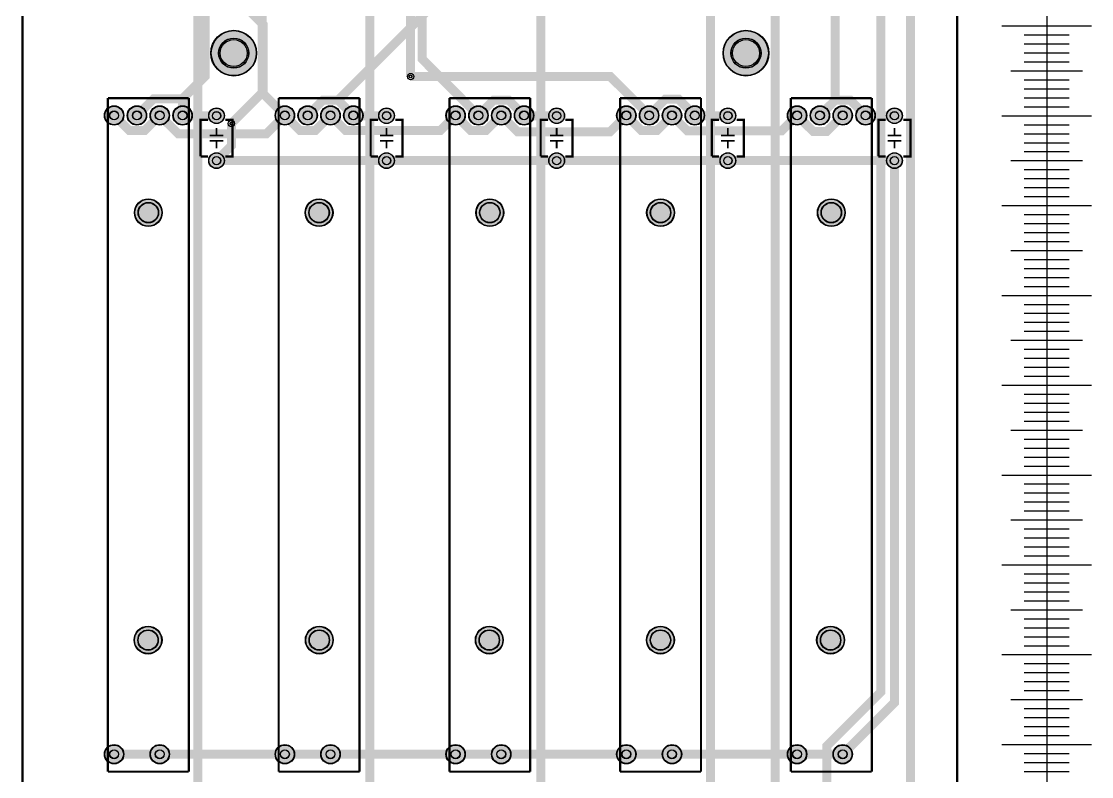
# Model space of a CAD drawing. Header units: millimetres. Extents: x 0 to 119, y -247 to 0.
# Drawn here: x -0.1 to 119, y -156.5 to -72.5 of the extents above; entities that cross this region are included whole.
import ezdxf

# ---------------------------------------------------------------- set-up
doc = ezdxf.new("R2010")
doc.units = ezdxf.units.MM
for name, color, linetype, true_color in [('BoardOutLine', 6, 'Continuous', 0xff00ff), ('BottomLayer', 5, 'Continuous', 0x0000ff), ('BottomSolderMaskLayer', 7, 'Continuous', 0xaa00ff), ('Hole', 7, 'Continuous', 0x222222), ('Multi-Layer', 7, 'Continuous', 0xc0c0c0), ('TopLayer', 1, 'Continuous', 0xff0000), ('TopSilkLayer', 7, 'Continuous', 0xad8b00), ('TopSolderMaskLayer', 7, 'Continuous', 0x800080)]:
    doc.layers.add(name, color=color, linetype=linetype, true_color=true_color)

msp = doc.modelspace()

# ---------------------------------------------------------------- hatches: boundary and pattern name
at = {"layer": 'BottomSolderMaskLayer'}
for points in [[(20.95, -76, 1), (26.05, -76, 1)], [(77.95, -76, 1), (83.05, -76, 1)], [(9.11, -82.94, 1), (11.27, -82.94, 1)], [(11.65, -82.94, 1), (13.81, -82.94, 1)], [(14.19, -82.94, 1), (16.35, -82.94, 1)], [(16.73, -82.94, 1), (18.89, -82.94, 1)], [(20.71, -82.97, 1), (22.47, -82.97, 1)], [(28.11, -82.94, 1), (30.27, -82.94, 1)], [(30.65, -82.94, 1), (32.81, -82.94, 1)], [(33.19, -82.94, 1), (35.35, -82.94, 1)], [(35.73, -82.94, 1), (37.89, -82.94, 1)], [(39.64, -82.97, 1), (41.39, -82.97, 1)], [(47.11, -82.94, 1), (49.27, -82.94, 1)], [(49.65, -82.94, 1), (51.81, -82.94, 1)], [(52.19, -82.94, 1), (54.35, -82.94, 1)], [(54.73, -82.94, 1), (56.89, -82.94, 1)], [(58.56, -82.97, 1), (60.31, -82.97, 1)], [(66.11, -82.94, 1), (68.27, -82.94, 1)], [(68.65, -82.94, 1), (70.81, -82.94, 1)], [(71.19, -82.94, 1), (73.35, -82.94, 1)], [(73.73, -82.94, 1), (75.89, -82.94, 1)], [(77.61, -82.97, 1), (79.36, -82.97, 1)], [(85.11, -82.94, 1), (87.27, -82.94, 1)], [(87.65, -82.94, 1), (89.81, -82.94, 1)], [(90.19, -82.94, 1), (92.35, -82.94, 1)], [(92.73, -82.94, 1), (94.89, -82.94, 1)], [(96.15, -82.97, 1), (97.9, -82.97, 1)], [(20.71, -87.97, 1), (22.47, -87.97, 1)], [(39.64, -87.97, 1), (41.39, -87.97, 1)], [(58.56, -87.97, 1), (60.31, -87.97, 1)], [(77.61, -87.97, 1), (79.36, -87.97, 1)], [(96.15, -87.97, 1), (97.9, -87.97, 1)], [(12.45, -93.76, 1), (15.55, -93.76, 1)], [(31.45, -93.76, 1), (34.55, -93.76, 1)], [(50.45, -93.76, 1), (53.55, -93.76, 1)], [(69.45, -93.76, 1), (72.55, -93.76, 1)], [(88.45, -93.76, 1), (91.55, -93.76, 1)], [(12.42, -141.35, 1), (15.52, -141.35, 1)], [(31.47, -141.35, 1), (34.57, -141.35, 1)], [(50.39, -141.35, 1), (53.49, -141.35, 1)], [(69.44, -141.35, 1), (72.54, -141.35, 1)], [(88.37, -141.35, 1), (91.47, -141.35, 1)], [(9.11, -154.06, 1), (11.27, -154.06, 1)], [(14.19, -154.06, 1), (16.35, -154.06, 1)], [(28.11, -154.06, 1), (30.27, -154.06, 1)], [(33.19, -154.06, 1), (35.35, -154.06, 1)], [(47.11, -154.06, 1), (49.27, -154.06, 1)], [(52.19, -154.06, 1), (54.35, -154.06, 1)], [(66.11, -154.06, 1), (68.27, -154.06, 1)], [(71.19, -154.06, 1), (73.35, -154.06, 1)], [(85.11, -154.06, 1), (87.27, -154.06, 1)], [(90.19, -154.06, 1), (92.35, -154.06, 1)]]:
    msp.add_hatch(color=256, dxfattribs=at).paths.add_polyline_path(points)
at = {"layer": 'Multi-Layer'}
for points in [[(20.74, -82.97, 1), (22.44, -82.97, 1)], [(39.66, -82.97, 1), (41.36, -82.97, 1)], [(58.59, -82.97, 1), (60.29, -82.97, 1)], [(77.64, -82.97, 1), (79.34, -82.97, 1)], [(96.18, -82.97, 1), (97.88, -82.97, 1)], [(20.74, -87.97, 1), (22.44, -87.97, 1)], [(39.66, -87.97, 1), (41.36, -87.97, 1)], [(58.59, -87.97, 1), (60.29, -87.97, 1)], [(77.64, -87.97, 1), (79.34, -87.97, 1)], [(96.18, -87.97, 1), (97.88, -87.97, 1)]]:
    msp.add_hatch(color=256, dxfattribs=at).paths.add_polyline_path(points)
at = {"layer": 'TopSolderMaskLayer'}
for points in [[(20.95, -76, 1), (26.05, -76, 1)], [(77.95, -76, 1), (83.05, -76, 1)], [(9.11, -82.94, 1), (11.27, -82.94, 1)], [(11.65, -82.94, 1), (13.81, -82.94, 1)], [(14.19, -82.94, 1), (16.35, -82.94, 1)], [(16.73, -82.94, 1), (18.89, -82.94, 1)], [(20.71, -82.97, 1), (22.47, -82.97, 1)], [(28.11, -82.94, 1), (30.27, -82.94, 1)], [(30.65, -82.94, 1), (32.81, -82.94, 1)], [(33.19, -82.94, 1), (35.35, -82.94, 1)], [(35.73, -82.94, 1), (37.89, -82.94, 1)], [(39.64, -82.97, 1), (41.39, -82.97, 1)], [(47.11, -82.94, 1), (49.27, -82.94, 1)], [(49.65, -82.94, 1), (51.81, -82.94, 1)], [(52.19, -82.94, 1), (54.35, -82.94, 1)], [(54.73, -82.94, 1), (56.89, -82.94, 1)], [(58.56, -82.97, 1), (60.31, -82.97, 1)], [(66.11, -82.94, 1), (68.27, -82.94, 1)], [(68.65, -82.94, 1), (70.81, -82.94, 1)], [(71.19, -82.94, 1), (73.35, -82.94, 1)], [(73.73, -82.94, 1), (75.89, -82.94, 1)], [(77.61, -82.97, 1), (79.36, -82.97, 1)], [(85.11, -82.94, 1), (87.27, -82.94, 1)], [(87.65, -82.94, 1), (89.81, -82.94, 1)], [(90.19, -82.94, 1), (92.35, -82.94, 1)], [(92.73, -82.94, 1), (94.89, -82.94, 1)], [(96.15, -82.97, 1), (97.9, -82.97, 1)], [(20.71, -87.97, 1), (22.47, -87.97, 1)], [(39.64, -87.97, 1), (41.39, -87.97, 1)], [(58.56, -87.97, 1), (60.31, -87.97, 1)], [(77.61, -87.97, 1), (79.36, -87.97, 1)], [(96.15, -87.97, 1), (97.9, -87.97, 1)], [(12.45, -93.76, 1), (15.55, -93.76, 1)], [(31.45, -93.76, 1), (34.55, -93.76, 1)], [(50.45, -93.76, 1), (53.55, -93.76, 1)], [(69.45, -93.76, 1), (72.55, -93.76, 1)], [(88.45, -93.76, 1), (91.55, -93.76, 1)], [(12.42, -141.35, 1), (15.52, -141.35, 1)], [(31.47, -141.35, 1), (34.57, -141.35, 1)], [(50.39, -141.35, 1), (53.49, -141.35, 1)], [(69.44, -141.35, 1), (72.54, -141.35, 1)], [(88.37, -141.35, 1), (91.47, -141.35, 1)], [(9.11, -154.06, 1), (11.27, -154.06, 1)], [(14.19, -154.06, 1), (16.35, -154.06, 1)], [(28.11, -154.06, 1), (30.27, -154.06, 1)], [(33.19, -154.06, 1), (35.35, -154.06, 1)], [(47.11, -154.06, 1), (49.27, -154.06, 1)], [(52.19, -154.06, 1), (54.35, -154.06, 1)], [(66.11, -154.06, 1), (68.27, -154.06, 1)], [(71.19, -154.06, 1), (73.35, -154.06, 1)], [(85.11, -154.06, 1), (87.27, -154.06, 1)], [(90.19, -154.06, 1), (92.35, -154.06, 1)]]:
    msp.add_hatch(color=256, dxfattribs=at).paths.add_polyline_path(points)

# ---------------------------------------------------------------- linework, layer by layer
for p, q in [((113.97, -2.97), (113.97, -102.97)), ((108.97, -72.97), (118.97, -72.97)), ((108.97, -72.97), (118.97, -72.97)), ((108.97, -72.97), (118.97, -72.97)), ((108.97, -72.97), (118.97, -72.97)), ((109.97, -72.97), (117.97, -72.97)), ((113.97, -72.97), (113.97, -172.97)), ((113.97, -72.97), (113.97, -172.97)), ((111.47, -73.97), (116.47, -73.97)), ((111.47, -73.97), (116.47, -73.97)), ((111.47, -73.97), (116.47, -73.97)), ((111.47, -74.97), (116.47, -74.97)), ((111.47, -74.97), (116.47, -74.97)), ((111.47, -74.97), (116.47, -74.97)), ((111.47, -75.97), (116.47, -75.97)), ((111.47, -75.97), (116.47, -75.97)), ((111.47, -75.97), (116.47, -75.97)), ((111.47, -76.97), (116.47, -76.97)), ((111.47, -76.97), (116.47, -76.97)), ((111.47, -76.97), (116.47, -76.97)), ((109.97, -77.97), (117.97, -77.97)), ((109.97, -77.97), (117.97, -77.97)), ((109.97, -77.97), (117.97, -77.97)), ((111.47, -78.97), (116.47, -78.97)), ((111.47, -78.97), (116.47, -78.97)), ((111.47, -78.97), (116.47, -78.97)), ((111.47, -79.97), (116.47, -79.97)), ((111.47, -79.97), (116.47, -79.97)), ((111.47, -79.97), (116.47, -79.97)), ((111.47, -80.97), (116.47, -80.97)), ((111.47, -80.97), (116.47, -80.97)), ((111.47, -80.97), (116.47, -80.97)), ((111.47, -81.97), (116.47, -81.97)), ((111.47, -81.97), (116.47, -81.97)), ((111.47, -81.97), (116.47, -81.97)), ((108.97, -82.97), (118.97, -82.97)), ((108.97, -82.97), (118.97, -82.97)), ((108.97, -82.97), (118.97, -82.97)), ((108.97, -82.97), (118.97, -82.97)), ((108.97, -82.97), (118.97, -82.97)), ((108.97, -82.97), (118.97, -82.97)), ((109.97, -82.97), (117.97, -82.97)), ((109.97, -82.97), (117.97, -82.97)), ((109.97, -82.97), (117.97, -82.97)), ((111.47, -83.97), (116.47, -83.97)), ((111.47, -83.97), (116.47, -83.97)), ((111.47, -83.97), (116.47, -83.97)), ((111.47, -84.97), (116.47, -84.97)), ((111.47, -84.97), (116.47, -84.97)), ((111.47, -84.97), (116.47, -84.97)), ((111.47, -85.97), (116.47, -85.97)), ((111.47, -85.97), (116.47, -85.97)), ((111.47, -85.97), (116.47, -85.97)), ((109.97, -87.97), (117.97, -87.97)), ((109.97, -87.97), (117.97, -87.97)), ((109.97, -87.97), (117.97, -87.97)), ((111.47, -86.97), (116.47, -86.97)), ((111.47, -86.97), (116.47, -86.97)), ((111.47, -86.97), (116.47, -86.97)), ((111.47, -88.97), (116.47, -88.97)), ((111.47, -88.97), (116.47, -88.97)), ((111.47, -88.97), (116.47, -88.97)), ((111.47, -89.97), (116.47, -89.97)), ((111.47, -89.97), (116.47, -89.97)), ((111.47, -89.97), (116.47, -89.97)), ((111.47, -90.97), (116.47, -90.97)), ((111.47, -90.97), (116.47, -90.97)), ((111.47, -90.97), (116.47, -90.97)), ((111.47, -91.97), (116.47, -91.97)), ((111.47, -91.97), (116.47, -91.97)), ((111.47, -91.97), (116.47, -91.97)), ((108.97, -92.97), (118.97, -92.97)), ((108.97, -92.97), (118.97, -92.97)), ((108.97, -92.97), (118.97, -92.97)), ((108.97, -92.97), (118.97, -92.97)), ((108.97, -92.97), (118.97, -92.97)), ((108.97, -92.97), (118.97, -92.97)), ((109.97, -92.97), (117.97, -92.97)), ((109.97, -92.97), (117.97, -92.97)), ((109.97, -92.97), (117.97, -92.97)), ((111.47, -93.97), (116.47, -93.97)), ((111.47, -93.97), (116.47, -93.97)), ((111.47, -93.97), (116.47, -93.97)), ((111.47, -94.97), (116.47, -94.97)), ((111.47, -94.97), (116.47, -94.97)), ((111.47, -94.97), (116.47, -94.97)), ((111.47, -95.97), (116.47, -95.97)), ((111.47, -95.97), (116.47, -95.97)), ((111.47, -95.97), (116.47, -95.97)), ((111.47, -96.97), (116.47, -96.97)), ((111.47, -96.97), (116.47, -96.97)), ((111.47, -96.97), (116.47, -96.97)), ((109.97, -97.97), (117.97, -97.97)), ((109.97, -97.97), (117.97, -97.97)), ((109.97, -97.97), (117.97, -97.97)), ((111.47, -98.97), (116.47, -98.97)), ((111.47, -98.97), (116.47, -98.97)), ((111.47, -98.97), (116.47, -98.97)), ((111.47, -99.97), (116.47, -99.97)), ((111.47, -99.97), (116.47, -99.97)), ((111.47, -99.97), (116.47, -99.97)), ((111.47, -100.97), (116.47, -100.97)), ((111.47, -100.97), (116.47, -100.97)), ((111.47, -100.97), (116.47, -100.97)), ((111.47, -101.97), (116.47, -101.97)), ((111.47, -101.97), (116.47, -101.97)), ((111.47, -101.97), (116.47, -101.97)), ((108.97, -102.97), (118.97, -102.97)), ((108.97, -102.97), (118.97, -102.97)), ((108.97, -102.97), (118.97, -102.97)), ((108.97, -102.97), (118.97, -102.97)), ((108.97, -102.97), (118.97, -102.97)), ((108.97, -102.97), (118.97, -102.97)), ((109.97, -102.97), (117.97, -102.97)), ((109.97, -102.97), (117.97, -102.97)), ((109.97, -102.97), (117.97, -102.97)), ((111.47, -103.97), (116.47, -103.97)), ((111.47, -103.97), (116.47, -103.97)), ((111.47, -104.97), (116.47, -104.97)), ((111.47, -104.97), (116.47, -104.97)), ((111.47, -105.97), (116.47, -105.97)), ((111.47, -105.97), (116.47, -105.97)), ((111.47, -106.97), (116.47, -106.97)), ((111.47, -106.97), (116.47, -106.97)), ((109.97, -107.97), (117.97, -107.97)), ((109.97, -107.97), (117.97, -107.97)), ((111.47, -108.97), (116.47, -108.97)), ((111.47, -108.97), (116.47, -108.97)), ((111.47, -109.97), (116.47, -109.97)), ((111.47, -109.97), (116.47, -109.97)), ((111.47, -110.97), (116.47, -110.97)), ((111.47, -110.97), (116.47, -110.97)), ((108.97, -112.97), (118.97, -112.97)), ((108.97, -112.97), (118.97, -112.97)), ((108.97, -112.97), (118.97, -112.97)), ((108.97, -112.97), (118.97, -112.97)), ((109.97, -112.97), (117.97, -112.97)), ((109.97, -112.97), (117.97, -112.97)), ((111.47, -111.97), (116.47, -111.97)), ((111.47, -111.97), (116.47, -111.97)), ((111.47, -113.97), (116.47, -113.97)), ((111.47, -113.97), (116.47, -113.97)), ((111.47, -114.97), (116.47, -114.97)), ((111.47, -114.97), (116.47, -114.97)), ((111.47, -115.97), (116.47, -115.97)), ((111.47, -115.97), (116.47, -115.97)), ((111.47, -116.97), (116.47, -116.97)), ((111.47, -116.97), (116.47, -116.97)), ((109.97, -117.97), (117.97, -117.97)), ((109.97, -117.97), (117.97, -117.97)), ((111.47, -118.97), (116.47, -118.97)), ((111.47, -118.97), (116.47, -118.97)), ((111.47, -119.97), (116.47, -119.97)), ((111.47, -119.97), (116.47, -119.97)), ((111.47, -120.97), (116.47, -120.97)), ((111.47, -120.97), (116.47, -120.97)), ((111.47, -121.97), (116.47, -121.97)), ((111.47, -121.97), (116.47, -121.97)), ((108.97, -122.97), (118.97, -122.97)), ((108.97, -122.97), (118.97, -122.97)), ((108.97, -122.97), (118.97, -122.97)), ((108.97, -122.97), (118.97, -122.97)), ((109.97, -122.97), (117.97, -122.97)), ((109.97, -122.97), (117.97, -122.97)), ((111.47, -123.97), (116.47, -123.97)), ((111.47, -123.97), (116.47, -123.97)), ((111.47, -124.97), (116.47, -124.97)), ((111.47, -124.97), (116.47, -124.97)), ((111.47, -125.97), (116.47, -125.97)), ((111.47, -125.97), (116.47, -125.97)), ((111.47, -126.97), (116.47, -126.97)), ((111.47, -126.97), (116.47, -126.97)), ((109.97, -127.97), (117.97, -127.97)), ((109.97, -127.97), (117.97, -127.97)), ((111.47, -128.97), (116.47, -128.97)), ((111.47, -128.97), (116.47, -128.97)), ((111.47, -129.97), (116.47, -129.97)), ((111.47, -129.97), (116.47, -129.97)), ((111.47, -130.97), (116.47, -130.97)), ((111.47, -130.97), (116.47, -130.97)), ((111.47, -131.97), (116.47, -131.97)), ((111.47, -131.97), (116.47, -131.97)), ((108.97, -132.97), (118.97, -132.97)), ((108.97, -132.97), (118.97, -132.97)), ((108.97, -132.97), (118.97, -132.97)), ((108.97, -132.97), (118.97, -132.97)), ((109.97, -132.97), (117.97, -132.97)), ((109.97, -132.97), (117.97, -132.97)), ((111.47, -133.97), (116.47, -133.97)), ((111.47, -133.97), (116.47, -133.97)), ((111.47, -134.97), (116.47, -134.97)), ((111.47, -134.97), (116.47, -134.97)), ((111.47, -135.97), (116.47, -135.97)), ((111.47, -135.97), (116.47, -135.97)), ((109.97, -137.97), (117.97, -137.97)), ((109.97, -137.97), (117.97, -137.97)), ((111.47, -136.97), (116.47, -136.97)), ((111.47, -136.97), (116.47, -136.97)), ((111.47, -138.97), (116.47, -138.97)), ((111.47, -138.97), (116.47, -138.97)), ((111.47, -139.97), (116.47, -139.97)), ((111.47, -139.97), (116.47, -139.97)), ((111.47, -140.97), (116.47, -140.97)), ((111.47, -140.97), (116.47, -140.97)), ((111.47, -141.97), (116.47, -141.97)), ((111.47, -141.97), (116.47, -141.97)), ((108.97, -142.97), (118.97, -142.97)), ((108.97, -142.97), (118.97, -142.97)), ((108.97, -142.97), (118.97, -142.97)), ((108.97, -142.97), (118.97, -142.97)), ((108.97, -142.97), (118.97, -142.97)), ((109.97, -142.97), (117.97, -142.97)), ((109.97, -142.97), (117.97, -142.97)), ((111.47, -143.97), (116.47, -143.97)), ((111.47, -143.97), (116.47, -143.97)), ((111.47, -143.97), (116.47, -143.97)), ((113.97, -142.97), (113.97, -242.97)), ((111.47, -144.97), (116.47, -144.97)), ((111.47, -144.97), (116.47, -144.97)), ((111.47, -144.97), (116.47, -144.97)), ((111.47, -145.97), (116.47, -145.97)), ((111.47, -145.97), (116.47, -145.97)), ((111.47, -145.97), (116.47, -145.97)), ((111.47, -146.97), (116.47, -146.97)), ((111.47, -146.97), (116.47, -146.97)), ((111.47, -146.97), (116.47, -146.97)), ((109.97, -147.97), (117.97, -147.97)), ((109.97, -147.97), (117.97, -147.97)), ((109.97, -147.97), (117.97, -147.97)), ((111.47, -148.97), (116.47, -148.97)), ((111.47, -148.97), (116.47, -148.97)), ((111.47, -148.97), (116.47, -148.97)), ((111.47, -149.97), (116.47, -149.97)), ((111.47, -149.97), (116.47, -149.97)), ((111.47, -149.97), (116.47, -149.97)), ((111.47, -150.97), (116.47, -150.97)), ((111.47, -150.97), (116.47, -150.97)), ((111.47, -150.97), (116.47, -150.97)), ((111.47, -151.97), (116.47, -151.97)), ((111.47, -151.97), (116.47, -151.97)), ((111.47, -151.97), (116.47, -151.97)), ((108.97, -152.97), (118.97, -152.97)), ((108.97, -152.97), (118.97, -152.97)), ((108.97, -152.97), (118.97, -152.97)), ((108.97, -152.97), (118.97, -152.97)), ((108.97, -152.97), (118.97, -152.97)), ((108.97, -152.97), (118.97, -152.97)), ((109.97, -152.97), (117.97, -152.97)), ((109.97, -152.97), (117.97, -152.97)), ((109.97, -152.97), (117.97, -152.97)), ((111.47, -153.97), (116.47, -153.97)), ((111.47, -153.97), (116.47, -153.97)), ((111.47, -153.97), (116.47, -153.97)), ((111.47, -154.97), (116.47, -154.97)), ((111.47, -154.97), (116.47, -154.97)), ((111.47, -154.97), (116.47, -154.97)), ((111.47, -155.97), (116.47, -155.97)), ((111.47, -155.97), (116.47, -155.97)), ((111.47, -155.97), (116.47, -155.97))]:
    msp.add_line(p, q)
for p in [(113.97, -72.97), (113.97, -73.97), (113.97, -73.97), (113.97, -73.97), (113.97, -74.97), (113.97, -74.97), (113.97, -74.97), (113.97, -75.97), (113.97, -75.97), (113.97, -75.97), (113.97, -76.97), (113.97, -76.97), (113.97, -76.97), (113.97, -77.97), (113.97, -77.97), (113.97, -77.97), (113.97, -78.97), (113.97, -78.97), (113.97, -78.97), (113.97, -79.97), (113.97, -79.97), (113.97, -79.97), (113.97, -80.97), (113.97, -80.97), (113.97, -80.97), (113.97, -81.97), (113.97, -81.97), (113.97, -81.97), (113.97, -82.97), (113.97, -82.97), (113.97, -82.97), (113.97, -83.97), (113.97, -83.97), (113.97, -83.97), (113.97, -84.97), (113.97, -84.97), (113.97, -84.97), (113.97, -85.97), (113.97, -85.97), (113.97, -85.97), (113.97, -86.97), (113.97, -86.97), (113.97, -86.97), (113.97, -87.97), (113.97, -87.97), (113.97, -87.97), (113.97, -88.97), (113.97, -88.97), (113.97, -88.97), (113.97, -89.97), (113.97, -89.97), (113.97, -89.97), (113.97, -90.97), (113.97, -90.97), (113.97, -90.97), (113.97, -91.97), (113.97, -91.97), (113.97, -91.97), (113.97, -92.97), (113.97, -92.97), (113.97, -92.97), (113.97, -93.97), (113.97, -93.97), (113.97, -93.97), (113.97, -94.97), (113.97, -94.97), (113.97, -94.97), (113.97, -95.97), (113.97, -95.97), (113.97, -95.97), (113.97, -96.97), (113.97, -96.97), (113.97, -96.97), (113.97, -97.97), (113.97, -97.97), (113.97, -97.97), (113.97, -98.97), (113.97, -98.97), (113.97, -98.97), (113.97, -99.97), (113.97, -99.97), (113.97, -99.97), (113.97, -100.97), (113.97, -100.97), (113.97, -100.97), (113.97, -101.97), (113.97, -101.97), (113.97, -101.97), (113.97, -102.97), (113.97, -102.97), (113.97, -103.97), (113.97, -103.97), (113.97, -104.97), (113.97, -104.97), (113.97, -105.97), (113.97, -105.97), (113.97, -106.97), (113.97, -106.97), (113.97, -107.97), (113.97, -107.97), (113.97, -108.97), (113.97, -108.97), (113.97, -109.97), (113.97, -109.97), (113.97, -110.97), (113.97, -110.97), (113.97, -111.97), (113.97, -111.97), (113.97, -112.97), (113.97, -112.97), (113.97, -113.97), (113.97, -113.97), (113.97, -114.97), (113.97, -114.97), (113.97, -115.97), (113.97, -115.97), (113.97, -116.97), (113.97, -116.97), (113.97, -117.97), (113.97, -117.97), (113.97, -118.97), (113.97, -118.97), (113.97, -119.97), (113.97, -119.97), (113.97, -120.97), (113.97, -120.97), (113.97, -121.97), (113.97, -121.97), (113.97, -122.97), (113.97, -122.97), (113.97, -123.97), (113.97, -123.97), (113.97, -124.97), (113.97, -124.97), (113.97, -125.97), (113.97, -125.97), (113.97, -126.97), (113.97, -126.97), (113.97, -127.97), (113.97, -127.97), (113.97, -128.97), (113.97, -128.97), (113.97, -129.97), (113.97, -129.97), (113.97, -130.97), (113.97, -130.97), (113.97, -131.97), (113.97, -131.97), (113.97, -132.97), (113.97, -132.97), (113.97, -133.97), (113.97, -133.97), (113.97, -134.97), (113.97, -134.97), (113.97, -135.97), (113.97, -135.97), (113.97, -136.97), (113.97, -136.97), (113.97, -137.97), (113.97, -137.97), (113.97, -138.97), (113.97, -138.97), (113.97, -139.97), (113.97, -139.97), (113.97, -140.97), (113.97, -140.97), (113.97, -141.97), (113.97, -141.97), (113.97, -142.97), (113.97, -142.97), (113.97, -143.97), (113.97, -143.97), (113.97, -143.97), (113.97, -144.97), (113.97, -144.97), (113.97, -144.97), (113.97, -145.97), (113.97, -145.97), (113.97, -145.97), (113.97, -146.97), (113.97, -146.97), (113.97, -146.97), (113.97, -147.97), (113.97, -147.97), (113.97, -147.97), (113.97, -148.97), (113.97, -148.97), (113.97, -148.97), (113.97, -149.97), (113.97, -149.97), (113.97, -149.97), (113.97, -150.97), (113.97, -150.97), (113.97, -150.97), (113.97, -151.97), (113.97, -151.97), (113.97, -151.97), (113.97, -152.97), (113.97, -152.97), (113.97, -152.97), (113.97, -153.97), (113.97, -153.97), (113.97, -153.97), (113.97, -154.97), (113.97, -154.97), (113.97, -154.97), (113.97, -155.97), (113.97, -155.97), (113.97, -155.97)]:
    msp.add_point(p)
at = {"layer": 'BoardOutLine', "const_width": 0.254}
msp.add_lwpolyline([(0, 0), (104, 0), (104, -247), (0, -247), (0, 0)], close=True, dxfattribs=at)
at = {"layer": 'BottomLayer', "const_width": 1}
for points in [[(32.13, -4.7), (32.13, -10.23), (20.34, -22.02), (20.34, -78.55), (17.81, -81.08)], [(90.44, -81.23), (90.44, -66.94), (69.99, -46.49), (65.35, -46.49), (33.44, -14.58), (33.44, -8.28), (35, -6.72), (42.29, -6.72)], [(35.11, -81.23), (35.11, -81.23), (45.89, -70.45)], [(23.24, -83.83), (26.78, -80.3), (26.78, -72.84), (25.15, -71.2)], [(69.73, -82.94), (65.4, -78.61), (43.18, -78.61)], [(12.73, -82.94), (14.59, -81.08), (17.81, -81.08)], [(17.81, -81.08), (17.81, -81.08), (17.81, -82.94)], [(31.73, -82.94), (33.43, -81.23), (35.11, -81.23)], [(35.11, -81.23), (35.11, -81.23), (36.81, -82.94)], [(50.73, -82.94), (52.42, -81.25), (54.12, -81.25), (55.81, -82.94)], [(74.81, -82.94), (73, -81.13), (71.54, -81.13), (69.73, -82.94)], [(90.44, -81.23), (90.44, -81.23), (88.73, -82.94)], [(93.81, -82.94), (92.1, -81.23), (90.44, -81.23)], [(10.19, -82.94), (11.88, -84.62), (13.58, -84.62), (15.27, -82.94)], [(15.27, -82.94), (17.33, -84.99), (27.13, -84.99), (29.19, -82.94)], [(21.59, -82.97), (17.84, -82.97), (17.81, -82.94)], [(29.19, -82.94), (30.88, -84.62), (32.58, -84.62), (34.27, -82.94)], [(34.27, -82.94), (35.96, -84.62), (46.5, -84.62), (48.19, -82.94)], [(40.51, -82.97), (36.84, -82.97), (36.81, -82.94)], [(53.27, -82.94), (51.58, -84.62), (49.88, -84.62), (48.19, -82.94)], [(67.19, -82.94), (65.36, -84.77), (55.1, -84.77), (53.27, -82.94)], [(59.44, -82.97), (55.84, -82.97), (55.81, -82.94)], [(67.19, -82.94), (68.88, -84.62), (70.58, -84.62), (72.27, -82.94)], [(86.19, -82.94), (84.47, -84.65), (73.99, -84.65), (72.27, -82.94)], [(78.49, -82.97), (74.84, -82.97), (74.81, -82.94)], [(91.27, -82.94), (89.47, -84.73), (87.99, -84.73), (86.19, -82.94)], [(97.03, -82.97), (93.84, -82.97), (93.81, -82.94)], [(40.51, -87.97), (40.51, -87.97), (21.59, -87.97)], [(59.44, -87.97), (59.44, -87.97), (40.51, -87.97)], [(78.49, -87.97), (78.49, -87.97), (59.44, -87.97)], [(97.03, -87.97), (97.03, -87.97), (78.49, -87.97)], [(10.19, -154.06), (10.19, -154.06), (15.27, -154.06)], [(15.27, -154.06), (15.27, -154.06), (29.19, -154.06)], [(29.19, -154.06), (29.19, -154.06), (34.27, -154.06)], [(34.27, -154.06), (34.27, -154.06), (48.19, -154.06)], [(53.27, -154.06), (53.27, -154.06), (48.19, -154.06)], [(67.19, -154.06), (67.19, -154.06), (53.27, -154.06)], [(72.27, -154.06), (72.27, -154.06), (67.19, -154.06)], [(86.19, -154.06), (86.19, -154.06), (72.27, -154.06)], [(91.27, -154.06), (91.27, -154.06), (86.19, -154.06)]]:
    msp.add_lwpolyline(points, dxfattribs=at)
at = {"layer": 'BottomSolderMaskLayer'}
for centre, radius in [((23.5, -76), 2.55), ((80.5, -76), 2.55), ((23.5, -76), 1.68), ((80.5, -76), 1.68), ((10.19, -82.94), 1.08), ((12.73, -82.94), 1.08), ((15.27, -82.94), 1.08), ((17.81, -82.94), 1.08), ((21.59, -82.97), 0.875), ((29.19, -82.94), 1.08), ((31.73, -82.94), 1.08), ((34.27, -82.94), 1.08), ((36.81, -82.94), 1.08), ((40.51, -82.97), 0.875), ((48.19, -82.94), 1.08), ((50.73, -82.94), 1.08), ((53.27, -82.94), 1.08), ((55.81, -82.94), 1.08), ((59.44, -82.97), 0.875), ((67.19, -82.94), 1.08), ((69.73, -82.94), 1.08), ((72.27, -82.94), 1.08), ((74.81, -82.94), 1.08), ((78.49, -82.97), 0.875), ((86.19, -82.94), 1.08), ((88.73, -82.94), 1.08), ((91.27, -82.94), 1.08), ((93.81, -82.94), 1.08), ((97.03, -82.97), 0.875), ((10.19, -82.94), 0.499), ((12.73, -82.94), 0.499), ((15.27, -82.94), 0.499), ((17.81, -82.94), 0.499), ((21.59, -82.97), 0.463), ((29.19, -82.94), 0.499), ((31.73, -82.94), 0.499), ((34.27, -82.94), 0.499), ((36.81, -82.94), 0.499), ((40.51, -82.97), 0.463), ((48.19, -82.94), 0.499), ((50.73, -82.94), 0.499), ((53.27, -82.94), 0.499), ((55.81, -82.94), 0.499), ((59.44, -82.97), 0.463), ((67.19, -82.94), 0.499), ((69.73, -82.94), 0.499), ((72.27, -82.94), 0.499), ((74.81, -82.94), 0.499), ((78.49, -82.97), 0.463), ((86.19, -82.94), 0.499), ((88.73, -82.94), 0.499), ((91.27, -82.94), 0.499), ((93.81, -82.94), 0.499), ((97.03, -82.97), 0.463), ((21.59, -87.97), 0.875), ((21.59, -87.97), 0.463), ((40.51, -87.97), 0.875), ((40.51, -87.97), 0.463), ((59.44, -87.97), 0.875), ((59.44, -87.97), 0.463), ((78.49, -87.97), 0.875), ((78.49, -87.97), 0.463), ((97.03, -87.97), 0.875), ((97.03, -87.97), 0.463), ((14, -93.76), 1.55), ((14, -93.76), 1.14), ((33, -93.76), 1.55), ((33, -93.76), 1.14), ((52, -93.76), 1.55), ((52, -93.76), 1.14), ((71, -93.76), 1.55), ((71, -93.76), 1.14), ((90, -93.76), 1.55), ((90, -93.76), 1.14), ((13.97, -141.35), 1.55), ((13.97, -141.35), 1.14), ((33.02, -141.35), 1.55), ((33.02, -141.35), 1.14), ((51.94, -141.35), 1.55), ((51.94, -141.35), 1.14), ((70.99, -141.35), 1.55), ((70.99, -141.35), 1.14), ((89.92, -141.35), 1.55), ((89.92, -141.35), 1.14), ((10.19, -154.06), 1.08), ((10.19, -154.06), 0.499), ((15.27, -154.06), 1.08), ((15.27, -154.06), 0.499), ((29.19, -154.06), 1.08), ((29.19, -154.06), 0.499), ((34.27, -154.06), 1.08), ((34.27, -154.06), 0.499), ((48.19, -154.06), 1.08), ((48.19, -154.06), 0.499), ((53.27, -154.06), 1.08), ((53.27, -154.06), 0.499), ((67.19, -154.06), 1.08), ((67.19, -154.06), 0.499), ((72.27, -154.06), 1.08), ((72.27, -154.06), 0.499), ((86.19, -154.06), 1.08), ((86.19, -154.06), 0.499), ((91.27, -154.06), 1.08), ((91.27, -154.06), 0.499)]:
    msp.add_circle(centre, radius, dxfattribs=at)
at = {"layer": 'Hole'}
for centre in [(43.18, -78.61), (23.24, -83.83)]:
    msp.add_circle(centre, 0.153, dxfattribs=at)
at = {"layer": 'Multi-Layer'}
for centre, radius in [((23.5, -76), 2.5), ((80.5, -76), 2.5), ((23.5, -76), 1.65), ((80.5, -76), 1.65), ((43.18, -78.61), 0.35), ((10.19, -82.94), 1.03), ((12.73, -82.94), 1.03), ((15.27, -82.94), 1.03), ((17.81, -82.94), 1.03), ((21.59, -82.97), 0.85), ((29.19, -82.94), 1.03), ((31.73, -82.94), 1.03), ((34.27, -82.94), 1.03), ((36.81, -82.94), 1.03), ((40.51, -82.97), 0.85), ((48.19, -82.94), 1.03), ((50.73, -82.94), 1.03), ((53.27, -82.94), 1.03), ((55.81, -82.94), 1.03), ((59.44, -82.97), 0.85), ((67.19, -82.94), 1.03), ((69.73, -82.94), 1.03), ((72.27, -82.94), 1.03), ((74.81, -82.94), 1.03), ((78.49, -82.97), 0.85), ((86.19, -82.94), 1.03), ((88.73, -82.94), 1.03), ((91.27, -82.94), 1.03), ((93.81, -82.94), 1.03), ((97.03, -82.97), 0.85), ((10.19, -82.94), 0.475), ((12.73, -82.94), 0.475), ((15.27, -82.94), 0.475), ((17.81, -82.94), 0.475), ((21.59, -82.97), 0.45), ((29.19, -82.94), 0.475), ((31.73, -82.94), 0.475), ((34.27, -82.94), 0.475), ((36.81, -82.94), 0.475), ((40.51, -82.97), 0.45), ((48.19, -82.94), 0.475), ((50.73, -82.94), 0.475), ((53.27, -82.94), 0.475), ((55.81, -82.94), 0.475), ((59.44, -82.97), 0.45), ((67.19, -82.94), 0.475), ((69.73, -82.94), 0.475), ((72.27, -82.94), 0.475), ((74.81, -82.94), 0.475), ((78.49, -82.97), 0.45), ((86.19, -82.94), 0.475), ((88.73, -82.94), 0.475), ((91.27, -82.94), 0.475), ((93.81, -82.94), 0.475), ((97.03, -82.97), 0.45), ((23.24, -83.83), 0.35), ((21.59, -87.97), 0.85), ((21.59, -87.97), 0.45), ((40.51, -87.97), 0.85), ((40.51, -87.97), 0.45), ((59.44, -87.97), 0.85), ((59.44, -87.97), 0.45), ((78.49, -87.97), 0.85), ((78.49, -87.97), 0.45), ((97.03, -87.97), 0.85), ((97.03, -87.97), 0.45), ((14, -93.76), 1.5), ((14, -93.76), 1.1), ((33, -93.76), 1.5), ((33, -93.76), 1.1), ((52, -93.76), 1.5), ((52, -93.76), 1.1), ((71, -93.76), 1.5), ((71, -93.76), 1.1), ((90, -93.76), 1.5), ((90, -93.76), 1.1), ((13.97, -141.35), 1.5), ((13.97, -141.35), 1.1), ((33.02, -141.35), 1.5), ((33.02, -141.35), 1.1), ((51.94, -141.35), 1.5), ((51.94, -141.35), 1.1), ((70.99, -141.35), 1.5), ((70.99, -141.35), 1.1), ((89.92, -141.35), 1.5), ((89.92, -141.35), 1.1), ((10.19, -154.06), 1.03), ((10.19, -154.06), 0.475), ((15.27, -154.06), 1.03), ((15.27, -154.06), 0.475), ((29.19, -154.06), 1.03), ((29.19, -154.06), 0.475), ((34.27, -154.06), 1.03), ((34.27, -154.06), 0.475), ((48.19, -154.06), 1.03), ((48.19, -154.06), 0.475), ((53.27, -154.06), 1.03), ((53.27, -154.06), 0.475), ((67.19, -154.06), 1.03), ((67.19, -154.06), 0.475), ((72.27, -154.06), 1.03), ((72.27, -154.06), 0.475), ((86.19, -154.06), 1.03), ((86.19, -154.06), 0.475), ((91.27, -154.06), 1.03), ((91.27, -154.06), 0.475)]:
    msp.add_circle(centre, radius, dxfattribs=at)
at = {"layer": 'TopLayer', "const_width": 1}
for points in [[(16.76, -4.45), (18.98, -2.23), (22.9, -2.23), (26.66, -5.99), (26.66, -80.41), (29.19, -82.94)], [(50.73, -82.94), (44.47, -76.67), (44.47, -3.88), (43.61, -3.02), (38.26, -3.02), (37.21, -4.07), (37.21, -4.7)], [(39.75, -4.7), (39.75, -16.49), (43.18, -19.92), (43.18, -78.61)], [(74.72, -173.9), (83.77, -164.85), (83.77, -8.84), (85.22, -7.39), (85.22, -4.7)], [(87.76, -6.72), (89.77, -8.73), (89.77, -13.95), (98.81, -22.99), (98.81, -204.38), (101.24, -206.82)], [(16.54, -46.92), (19.52, -49.9), (19.52, -169.56), (15.76, -173.31), (15.76, -179.14), (16.54, -179.92)], [(35.69, -180.07), (36.33, -180.07), (38.64, -177.76), (38.64, -46.92)], [(73.54, -46.92), (76.54, -49.92), (76.54, -169.54), (72.76, -173.31), (72.76, -179.14), (73.54, -179.92)], [(92.54, -46.92), (95.51, -49.89), (95.51, -147.13), (89.5, -153.13), (89.5, -176.88), (92.54, -179.92)], [(54.69, -180.07), (55.33, -180.07), (57.67, -177.73), (57.67, -50.05), (55.03, -47.41)], [(21.59, -87.97), (23.24, -86.32), (23.24, -83.83)], [(97.03, -87.97), (97.03, -148.3), (91.27, -154.06)]]:
    msp.add_lwpolyline(points, dxfattribs=at)
at = {"layer": 'TopSilkLayer'}
for points, const_width in [([(104, -247), (0, -247), (0, 0)], 0.254), ([(104, -237), (104, 0), (0, 0)], 0.254), ([(104, -247), (104, 0), (0, 0)], 0.254), ([(9.5, -81), (9.5, -81), (9.5, -156)], 0.254), ([(9.5, -81), (9.5, -81), (18.5, -81)], 0.254), ([(9.5, -81), (9.5, -81), (9.5, -156)], 0.254), ([(9.5, -81), (9.5, -81), (18.5, -81)], 0.254), ([(18.5, -81), (18.5, -81), (18.5, -156)], 0.254), ([(18.5, -81), (18.5, -81), (18.5, -156)], 0.254), ([(28.5, -81), (28.5, -81), (37.5, -81)], 0.254), ([(28.5, -81), (28.5, -81), (37.5, -81)], 0.254), ([(28.5, -81), (28.5, -81), (28.5, -156)], 0.254), ([(28.5, -81), (28.5, -81), (28.5, -156)], 0.254), ([(37.5, -81), (37.5, -81), (37.5, -156)], 0.254), ([(37.5, -81), (37.5, -81), (37.5, -156)], 0.254), ([(47.5, -81), (47.5, -81), (56.5, -81)], 0.254), ([(47.5, -81), (47.5, -81), (47.5, -156)], 0.254), ([(56.5, -81), (56.5, -81), (56.5, -156)], 0.254), ([(66.5, -81), (66.5, -81), (66.5, -156)], 0.254), ([(66.5, -81), (66.5, -81), (75.5, -81)], 0.254), ([(66.5, -81), (66.5, -81), (66.5, -156)], 0.254), ([(66.5, -81), (66.5, -81), (75.5, -81)], 0.254), ([(75.5, -81), (75.5, -81), (75.5, -156)], 0.254), ([(75.5, -81), (75.5, -81), (75.5, -156)], 0.254), ([(85.5, -81), (85.5, -81), (85.5, -156)], 0.254), ([(85.5, -81), (85.5, -81), (94.5, -81)], 0.254), ([(85.5, -81), (85.5, -81), (85.5, -156)], 0.254), ([(85.5, -81), (85.5, -81), (94.5, -81)], 0.254), ([(94.5, -81), (94.5, -81), (94.5, -156)], 0.254), ([(94.5, -81), (94.5, -81), (94.5, -156)], 0.254), ([(19.81, -87.5), (19.81, -83.44), (20.62, -83.44)], 0.254), ([(22.56, -83.44), (23.37, -83.44), (23.37, -87.5), (22.56, -87.5)], 0.254), ([(38.74, -87.5), (38.74, -83.44), (39.54, -83.44)], 0.254), ([(41.49, -83.44), (42.29, -83.44), (42.29, -87.5), (41.49, -87.5)], 0.254), ([(57.66, -87.5), (57.66, -83.44), (58.46, -83.44)], 0.254), ([(60.41, -83.44), (61.21, -83.44), (61.21, -87.5), (60.41, -87.5)], 0.254), ([(76.71, -87.5), (76.71, -83.44), (77.51, -83.44)], 0.254), ([(79.46, -83.44), (80.26, -83.44), (80.26, -87.5), (79.46, -87.5)], 0.254), ([(95.25, -87.5), (95.25, -83.44), (96.05, -83.44)], 0.254), ([(98, -83.44), (98.81, -83.44), (98.81, -87.5), (98, -87.5)], 0.254), ([(21.59, -85.17), (21.59, -85.17), (21.59, -84.33)], 0.2), ([(40.51, -85.17), (40.51, -85.17), (40.51, -84.33)], 0.2), ([(59.44, -85.17), (59.44, -85.17), (59.44, -84.33)], 0.2), ([(78.49, -85.17), (78.49, -85.17), (78.49, -84.33)], 0.2), ([(97.03, -85.17), (97.03, -85.17), (97.03, -84.33)], 0.2), ([(22.34, -85.17), (22.34, -85.17), (20.84, -85.17)], 0.2), ([(20.84, -85.77), (20.84, -85.77), (22.34, -85.77)], 0.2), ([(21.59, -85.77), (21.59, -85.77), (21.59, -86.61)], 0.2), ([(41.26, -85.17), (41.26, -85.17), (39.76, -85.17)], 0.2), ([(39.76, -85.77), (39.76, -85.77), (41.26, -85.77)], 0.2), ([(40.51, -85.77), (40.51, -85.77), (40.51, -86.61)], 0.2), ([(60.19, -85.17), (60.19, -85.17), (58.69, -85.17)], 0.2), ([(58.69, -85.77), (58.69, -85.77), (60.19, -85.77)], 0.2), ([(59.44, -85.77), (59.44, -85.77), (59.44, -86.61)], 0.2), ([(79.24, -85.17), (79.24, -85.17), (77.74, -85.17)], 0.2), ([(77.74, -85.77), (77.74, -85.77), (79.24, -85.77)], 0.2), ([(78.49, -85.77), (78.49, -85.77), (78.49, -86.61)], 0.2), ([(97.78, -85.17), (97.78, -85.17), (96.28, -85.17)], 0.2), ([(96.28, -85.77), (96.28, -85.77), (97.78, -85.77)], 0.2), ([(97.03, -85.77), (97.03, -85.77), (97.03, -86.61)], 0.2), ([(20.62, -87.5), (20.62, -87.5), (19.81, -87.5)], 0.254), ([(39.54, -87.5), (39.54, -87.5), (38.74, -87.5)], 0.254), ([(58.46, -87.5), (58.46, -87.5), (57.66, -87.5)], 0.254), ([(77.51, -87.5), (77.51, -87.5), (76.71, -87.5)], 0.254), ([(96.05, -87.5), (96.05, -87.5), (95.25, -87.5)], 0.254), ([(9.5, -156), (9.5, -156), (18.5, -156)], 0.254), ([(9.5, -156), (9.5, -156), (18.5, -156)], 0.254), ([(28.5, -156), (28.5, -156), (37.5, -156)], 0.254), ([(28.5, -156), (28.5, -156), (37.5, -156)], 0.254), ([(47.5, -156), (47.5, -156), (56.5, -156)], 0.254), ([(66.5, -156), (66.5, -156), (75.5, -156)], 0.254), ([(66.5, -156), (66.5, -156), (75.5, -156)], 0.254), ([(85.5, -156), (85.5, -156), (94.5, -156)], 0.254), ([(85.5, -156), (85.5, -156), (94.5, -156)], 0.254)]:
    msp.add_lwpolyline(points, dxfattribs=dict(at, const_width=const_width))
for centre in [(23.5, -76), (80.5, -76)]:
    msp.add_circle(centre, 1.5, dxfattribs=at)
at = {"layer": 'TopSolderMaskLayer'}
for centre, radius in [((23.5, -76), 2.55), ((80.5, -76), 2.55), ((23.5, -76), 1.68), ((80.5, -76), 1.68), ((10.19, -82.94), 1.08), ((12.73, -82.94), 1.08), ((15.27, -82.94), 1.08), ((17.81, -82.94), 1.08), ((21.59, -82.97), 0.875), ((29.19, -82.94), 1.08), ((31.73, -82.94), 1.08), ((34.27, -82.94), 1.08), ((36.81, -82.94), 1.08), ((40.51, -82.97), 0.875), ((48.19, -82.94), 1.08), ((50.73, -82.94), 1.08), ((53.27, -82.94), 1.08), ((55.81, -82.94), 1.08), ((59.44, -82.97), 0.875), ((67.19, -82.94), 1.08), ((69.73, -82.94), 1.08), ((72.27, -82.94), 1.08), ((74.81, -82.94), 1.08), ((78.49, -82.97), 0.875), ((86.19, -82.94), 1.08), ((88.73, -82.94), 1.08), ((91.27, -82.94), 1.08), ((93.81, -82.94), 1.08), ((97.03, -82.97), 0.875), ((10.19, -82.94), 0.499), ((12.73, -82.94), 0.499), ((15.27, -82.94), 0.499), ((17.81, -82.94), 0.499), ((21.59, -82.97), 0.463), ((29.19, -82.94), 0.499), ((31.73, -82.94), 0.499), ((34.27, -82.94), 0.499), ((36.81, -82.94), 0.499), ((40.51, -82.97), 0.463), ((48.19, -82.94), 0.499), ((50.73, -82.94), 0.499), ((53.27, -82.94), 0.499), ((55.81, -82.94), 0.499), ((59.44, -82.97), 0.463), ((67.19, -82.94), 0.499), ((69.73, -82.94), 0.499), ((72.27, -82.94), 0.499), ((74.81, -82.94), 0.499), ((78.49, -82.97), 0.463), ((86.19, -82.94), 0.499), ((88.73, -82.94), 0.499), ((91.27, -82.94), 0.499), ((93.81, -82.94), 0.499), ((97.03, -82.97), 0.463), ((21.59, -87.97), 0.875), ((21.59, -87.97), 0.463), ((40.51, -87.97), 0.875), ((40.51, -87.97), 0.463), ((59.44, -87.97), 0.875), ((59.44, -87.97), 0.463), ((78.49, -87.97), 0.875), ((78.49, -87.97), 0.463), ((97.03, -87.97), 0.875), ((97.03, -87.97), 0.463), ((14, -93.76), 1.55), ((14, -93.76), 1.14), ((33, -93.76), 1.55), ((33, -93.76), 1.14), ((52, -93.76), 1.55), ((52, -93.76), 1.14), ((71, -93.76), 1.55), ((71, -93.76), 1.14), ((90, -93.76), 1.55), ((90, -93.76), 1.14), ((13.97, -141.35), 1.55), ((13.97, -141.35), 1.14), ((33.02, -141.35), 1.55), ((33.02, -141.35), 1.14), ((51.94, -141.35), 1.55), ((51.94, -141.35), 1.14), ((70.99, -141.35), 1.55), ((70.99, -141.35), 1.14), ((89.92, -141.35), 1.55), ((89.92, -141.35), 1.14), ((10.19, -154.06), 1.08), ((10.19, -154.06), 0.499), ((15.27, -154.06), 1.08), ((15.27, -154.06), 0.499), ((29.19, -154.06), 1.08), ((29.19, -154.06), 0.499), ((34.27, -154.06), 1.08), ((34.27, -154.06), 0.499), ((48.19, -154.06), 1.08), ((48.19, -154.06), 0.499), ((53.27, -154.06), 1.08), ((53.27, -154.06), 0.499), ((67.19, -154.06), 1.08), ((67.19, -154.06), 0.499), ((72.27, -154.06), 1.08), ((72.27, -154.06), 0.499), ((86.19, -154.06), 1.08), ((86.19, -154.06), 0.499), ((91.27, -154.06), 1.08), ((91.27, -154.06), 0.499)]:
    msp.add_circle(centre, radius, dxfattribs=at)

doc.saveas('drawing.dxf')
